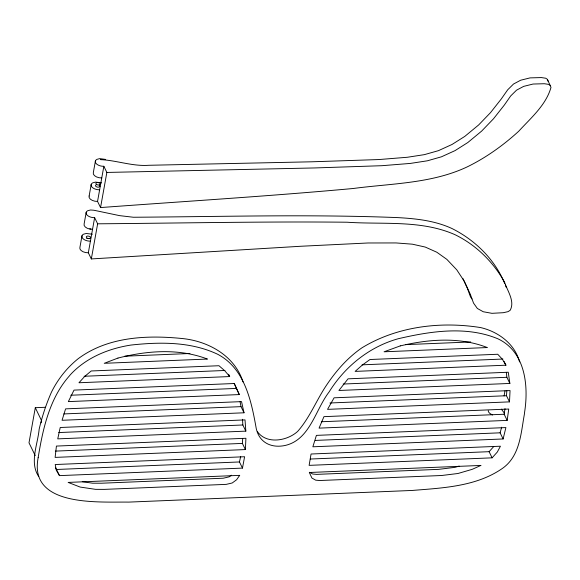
<?xml version="1.0" encoding="UTF-8"?>
<svg xmlns="http://www.w3.org/2000/svg" width="580" height="580" viewBox="0 0 580 580"><rect width="100%" height="100%" fill="white"/><g stroke="black" fill="none" stroke-linecap="round" stroke-linejoin="round"><path stroke-width="0.87" d="M245.383 449.572L245.92 438.27L56.419 446.071L55.129 457.395L245.383 449.572L242.382 443.417L242.701 438.552M509.494 401.875L510.052 390.579L334.087 397.815L327.54 409.364L509.494 401.875L506.5 395.727L506.833 390.753M507.159 420.391L508.754 409.045L323.959 416.65L319.065 428.127L507.159 420.391L504.158 414.236L505.006 408.581M45.559 407.276L35.3 407.697L29 442.823L35.249 455.634M41.136 422.834L41.456 421.073M41.535 420.609L35.3 407.697M82.005 235.734L79.917 247.377A6.757 3.726 10.2 0 0 88.334 252.786L91.328 258.934L300.643 246.268L368.046 242.984L396.06 242.94L412.373 244.187L425.234 247.058L436.805 252.227L446.839 259.361L456.757 269.823L464.326 281.314L470.344 294.336L473.534 303.101L477.354 308.466L483.249 311.743L491.92 313.323L503.288 312.707L507.978 311.67L510.103 310.373C515.258 301.426 507.311 290.761 504.6 282.271C493.268 261.892 476.028 244.927 455.01 234.69C421.196 219.711 383.025 224.699 347.152 222.22C263.98 221.371 180.808 223.162 97.636 223.807L94.634 217.652A6.757 3.726 10.2 0 1 87.138 215.151A6.757 3.726 10.2 0 1 87.718 210.721L90.523 209.989L93.909 210.243L119.545 215.63L133.364 217.246C221.48 216.702 309.647 214.107 397.735 217.609C416.237 218.624 435.007 220.675 452.016 228.542C475.1 240.076 494.849 259.427 504.673 283.482M86.217 212.251L84.129 223.902A6.757 3.726 10.2 0 0 92.546 229.31M89.132 196.011L91.219 184.36M95.432 160.885L93.344 172.528A6.757 3.726 10.2 0 0 101.761 177.937M88.334 252.786L94.634 217.652M97.549 201.419L103.849 166.286A6.757 3.726 10.2 0 1 96.353 163.785A6.757 3.726 10.2 0 1 96.94 159.355L99.738 158.623L105.611 159.42L100.601 159.623C116.66 160.363 132.457 166.467 148.785 165.285L311.699 161.798L378.914 159.551L407.327 157.267L424.335 154.65L438.422 150.669L452.037 144.463L464.798 136.394L478.645 124.954L490.484 112.665L501.294 98.948L507.703 89.791L513.517 84.028L520.68 80.214L530.062 77.887L541.365 77.575L545.758 78.235L547.44 79.38L551 87.384C545.99 105.183 530.801 118.016 518.723 131.239C503.237 145.391 486.047 157.673 467.175 166.902C431.629 183.657 391.391 183.418 353.198 188.5C269.091 196.207 184.774 201.325 100.55 207.567L97.549 201.419A6.757 3.726 10.2 0 1 89.132 196.011M91.328 258.934L97.636 223.807M100.55 207.567L106.85 172.441L103.849 166.286M504.085 395.966L504.991 390.891M242.469 468.103L244.608 456.743L55.223 464.529L56.296 470.199L59.479 475.629L242.469 468.103L239.468 461.955L240.686 456.446M503.114 438.966L505.898 427.576L316.404 435.377L312.859 446.796L503.114 438.966L500.112 432.818L501.642 427.228M310.344 459.034L489.107 451.682L493.725 446.549M492.108 457.837L497.299 452.059L500.438 446.216L311.061 454.01L309.118 465.363L492.108 457.837L489.107 451.682M231.413 475.216L229.223 476.825L223.249 478.217L101.34 483.227L92.546 483.198L82.28 481.675M459.164 466.117L454.959 467.349L438.611 469.358L316.702 474.375L312.7 474.019L309.597 472.272M86.695 238.38L89.537 238.692M124.787 356.185L189.957 353.503M405.529 344.636L470.692 341.954M84.085 376.268L224.938 370.475M362.058 364.834L502.911 359.042M505.912 365.197L355.127 371.396L362.399 365.008L369.982 359.513L497.734 354.257L502.382 359.252L505.912 365.197L504.034 361.347M234.255 383.51L74.015 390.101L68.353 401.607L239.286 394.574L234.255 383.51L239.286 394.574M70.775 395.234L236.285 388.426M343.164 384.033L506.862 377.297L509.863 383.445L338.93 390.478L348.036 378.827L508.276 372.237L509.863 383.445M63.807 413.932L241.019 406.645L244.02 412.793L62.06 420.283L65.583 408.864L241.541 401.621L244.02 412.793M329.955 402.984L506.5 395.727M58.674 432.557L242.839 424.988L245.84 431.136L57.746 438.872L60.226 427.496L245.014 419.898L245.84 431.136M321.342 421.754L504.158 414.236M55.346 451.11L242.382 443.417M315.31 440.416L500.112 432.818M55.571 467.929L56.485 469.481L239.468 461.955M106.85 172.441L314.701 167.946L381.915 165.699L410.328 163.422L427.337 160.805L441.423 156.817L455.039 150.619L467.799 142.542L481.639 131.102L493.478 118.813L504.296 105.096L510.697 95.939L516.519 90.183L523.682 86.369L533.056 84.042L544.366 83.723L548.76 84.39L550.442 85.535M101.536 182.859L95.526 182.098L92.72 182.831A6.757 3.726 10.2 0 0 92.14 187.26A6.757 3.726 10.2 0 0 99.637 189.769M92.322 234.226L86.311 233.472L83.498 234.197A6.757 3.726 10.2 0 0 82.925 238.634A6.757 3.726 10.2 0 0 90.422 241.142M492.42 415.034L490.941 414.076A6.75 3.726 10.2 0 1 488.244 410.662M99.303 185.208L99.927 186.485L98.39 187.202A2.262 1.247 10.2 0 1 95.852 186.332A2.262 1.247 10.2 0 1 96.15 184.846M257.389 431.629C266.553 444.57 287.158 440.981 297.634 431.44C309.604 417.934 316.18 400.736 326.105 385.801C335.784 371.193 347.435 357.824 361.935 347.833C396.959 326.388 440.604 321.153 480.682 327.591C498.263 331.688 514.844 343.882 519.557 361.927M501.33 409.132L504.448 413.214M471.968 298.961L470.532 296.953L467.342 288.188L462.833 278.422M38.73 476.557C29.247 462.514 37.794 444.367 39.157 429.185C42.115 416.44 46.219 404.035 51.497 392.065C57.855 379.218 66.852 367.843 78.01 358.846C107.597 336.697 146.725 334.957 182.178 338.524C208.227 341.076 234.748 355.707 242.991 381.887M228.614 374.245L229.368 375.782M56.485 469.481L59.479 475.629M505.354 285.121L506.384 287.579M547.44 79.38L547.999 81.229M240.062 401.744L241.019 406.645M506.369 372.367L506.862 377.297M242.534 419.289L242.839 424.988M90.9 228.926A2.262 1.247 10.2 0 1 89.748 228.795M38.149 457.692C28.608 507.21 98.361 501.7 128.731 502.106L412.257 490.448C443.12 487.925 476.898 486.569 503.077 467.944C520.144 455.459 520.949 432.905 524.414 414.018L524.632 411.981C528.735 385.497 525.248 351.611 497.872 338.785C466.248 325.67 430.541 331.224 398.221 338.735C369.264 346.804 344.882 366.603 329.106 391.95C315.332 409.748 310.046 439.974 284.903 445.52C270.309 448.507 258.064 441.757 255.86 426.387C251.038 399.562 244.1 368.111 217.71 354.286C190.805 341.54 159.921 341.888 130.928 345.064C108.344 348.573 85.978 357.737 70.281 374.818L69.564 375.724C49.532 398.141 42.862 428.859 38.149 457.692M239.685 475.361L236.596 479.754L232.225 482.98L226.251 484.365L104.335 489.382L95.548 489.346L80.142 487.062L68.157 482.415L239.685 475.361M84.694 376.435L78.96 382.757L229.745 376.558L224.677 370.671L218.964 365.726L91.212 370.975L84.694 376.435M100.318 184.302L98.781 185.02A2.262 1.247 10.2 0 1 96.012 183.816A2.262 1.247 10.2 0 1 97.52 182.446L99.695 183.019L100.318 184.302M90.712 237.858L89.168 238.576A2.262 1.247 10.2 0 1 86.406 237.38A2.262 1.247 10.2 0 1 87.921 236.009L90.081 236.575L90.712 237.858M480.849 465.443L472.25 469.322L457.961 473.498L441.612 475.506L319.703 480.523L315.701 480.167L311.938 478.058L309.321 472.497L480.849 465.443M117.965 358.07L104.255 363.305L207.437 359.056C178.923 348.145 147.023 350.603 117.965 358.07M400.272 345.897L384.09 351.792L487.272 347.55C459.628 336.697 428.613 339.199 400.272 345.897"/></g></svg>
